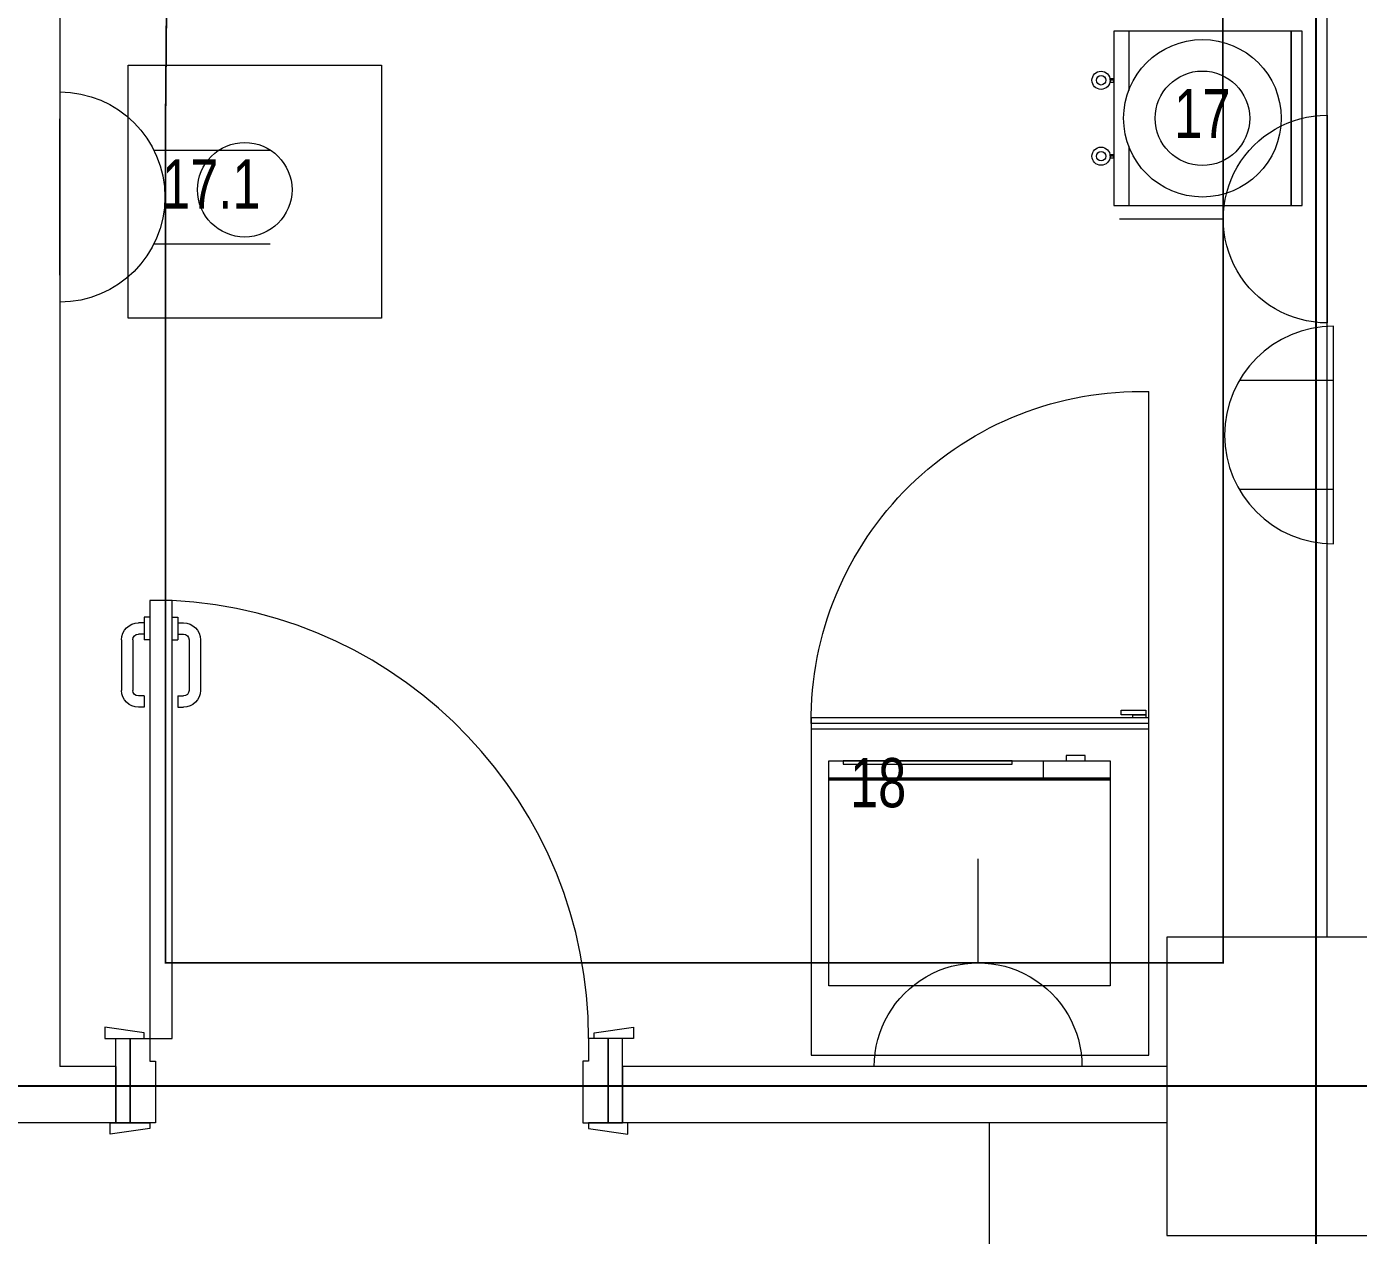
# Model space of a CAD drawing. Header units: metres. Extents: x 75097 to 220695, y -1557923 to -1361206.
# Drawn here: x 112722 to 115088, y -1433903 to -1431754 of the extents above; entities that cross this region are included whole.
import ezdxf

# ---------------------------------------------------------------- set-up
doc = ezdxf.new("R2010")
doc.units = ezdxf.units.M
doc.layers.get('0').update_dxf_attribs({"lineweight": 0})
doc.layers.add('A-100 - Copy$0$axes', color=8, linetype='Continuous')
doc.layers.add('PD-VENT', color=8, linetype='Continuous')
for name, color, linetype, lineweight in [('A-100 - Copy$0$Medical Equipment and Furniture', 8, 'Continuous', 0), ('A-100 - Copy$0$Medical Equipment and Furniture1', 8, 'Continuous', 5), ('A-100 - Copy$0$Structure', 8, 'Continuous', 9), ('A-100 - Copy$0$Walls', 8, 'Continuous', 0), ('A-100 - Copy$0$Wooden Joinery', 8, 'Continuous', 0)]:
    doc.layers.add(name, color=color, linetype=linetype, lineweight=lineweight)
doc.layers.add('E-POWR', color=7, linetype='Continuous', lineweight=9, true_color=0x4e7e3e)
doc.layers.add('E-PW', color=7, linetype='Continuous', lineweight=9, true_color=0x4e7e3e)
doc.styles.add('A-100 - Copy$0$X3G_ENTITY_257CFD', font='swisscl.ttf', dxfattribs={"height": 200})

# ---------------------------------------------------------------- blocks, each defined once
blk = doc.blocks.new('GI-041_dwg_E-SKT2-3902840-GI-041')
at = {"layer": 'E-POWR'}
blk.add_line((0.1982, 0), (-0.1982, 0), dxfattribs=at)
at = {"layer": 'E-PW'}
for p, q in [((-0.0879, 0.1765), (-0.0879, 0.3944)), ((0.0878, 0.1766), (0.0878, 0.3944)), ((-0.1466, 0), (0.1466, 0))]:
    blk.add_line(p, q, dxfattribs=at)
blk.add_arc((0, 0), 0.1972, 0.0142, 180.0142, dxfattribs=at)
blk = doc.blocks.new('NORMAL SOCKET')
at = {"layer": 'E-POWR'}
for p, q in [((0, 307.7), (0, 615.4)), ((-307.7, 0), (307.7, 0))]:
    blk.add_line(p, q, dxfattribs=at)
blk.add_ellipse((0, 0), major_axis=(32.8, 305.9), ratio=1, start_param=4.81904, end_param=7.960633, dxfattribs=at)
blk = doc.blocks.new('WALL OUTLET')
at = {"layer": 'E-POWR', "extrusion": (9.94399e-05, 4.90741e-07, 1)}
blk.add_line((-193.4, 0, 0), (193.4, 0, 0), dxfattribs=at)
blk.add_line((-193.4, 0, 0), (193.4, 0, 0), dxfattribs=at)
at = {"layer": 'E-POWR', "extrusion": (9.94399e-05, 4.90741e-07, 1), "elevation": 0}
for points in [[(-96.7, 0), (-96.7, 167.5)], [(96.7, 0), (96.7, 167.5)]]:
    blk.add_lwpolyline(points, dxfattribs=at)
at = {"layer": 'E-POWR', "extrusion": (9.94399e-05, 4.90741e-07, 1)}
blk.add_arc((0, 0, 0), 193.4, 359.9963, 179.9963, dxfattribs=at)
blk = doc.blocks.new('A-100 - Copy$0$WATER DISPENSER1')
at = {"layer": 'A-100 - Copy$0$Medical Equipment and Furniture1'}
for p, q in [((39.296, -0.3448), (39.1904, -0.3448)), ((39.5004, -0.3448), (39.3949, -0.3448))]:
    blk.add_line(p, q, dxfattribs=at)
blk.add_lwpolyline([(39.5004, -0.6333), (39.5004, -0.3183), (39.1904, -0.3183), (39.1904, -0.6333), (39.5004, -0.6333)], dxfattribs=at)
for points in [[(39.2749, -0.3183), (39.278, -0.3183), (39.278, -0.3118), (39.2749, -0.3118)], [(39.281, -0.3183), (39.278, -0.3183), (39.278, -0.3118), (39.281, -0.3118)], [(39.4098, -0.3183), (39.4129, -0.3183), (39.4129, -0.3118), (39.4098, -0.3118)], [(39.416, -0.3183), (39.4129, -0.3183), (39.4129, -0.3118), (39.416, -0.3118)], [(39.5004, -0.6333), (39.1904, -0.6333), (39.1904, -0.6529), (39.5004, -0.6529)]]:
    blk.add_lwpolyline(points, close=True, dxfattribs=at)
for centre, radius in [((39.278, -0.2956), 0.0161), ((39.4129, -0.2956), 0.0161), ((39.278, -0.2956), 0.00834), ((39.4129, -0.2956), 0.00834), ((39.3454, -0.4758), 0.14), ((39.3454, -0.4758), 0.084)]:
    blk.add_circle(centre, radius, dxfattribs=at)
blk = doc.blocks.new('A-100 - Copy$0$MICROWAVE')
at = {"layer": 'A-100 - Copy$0$Medical Equipment and Furniture1'}
for p, q in [((35.6435, -3.5463), (35.6435, -3.9463)), ((36.1435, -3.5463), (35.6435, -3.5463)), ((35.6883, -3.5368), (35.7218, -3.5368)), ((35.6883, -3.5463), (35.6883, -3.5368)), ((35.7218, -3.5463), (35.6883, -3.5463)), ((35.7218, -3.5368), (35.7218, -3.5463)), ((35.7624, -3.5463), (35.7624, -3.5771)), ((35.818, -3.5463), (36.1181, -3.5463)), ((35.818, -3.5523), (35.818, -3.5463)), ((36.1181, -3.5463), (36.1181, -3.5523)), ((36.1435, -3.9463), (36.1435, -3.5463)), ((36.1181, -3.5523), (35.818, -3.5523)), ((35.6435, -3.5771), (36.1435, -3.5771)), ((35.6435, -3.5783), (36.1435, -3.5783)), ((35.6435, -3.5796), (36.1435, -3.5796)), ((35.6435, -3.5808), (36.1435, -3.5808)), ((35.6435, -3.9463), (36.1435, -3.9463))]:
    blk.add_line(p, q, dxfattribs=at)
blk = doc.blocks.new('A-100 - Copy$0$UNDER COUNTER FRIDGE')
at = {"layer": 'A-100 - Copy$0$Medical Equipment and Furniture1', "ltscale": 10}
blk.add_line((35.575, -3.49), (35.575, -2.89), dxfattribs=at)
at = {"layer": 'A-100 - Copy$0$Medical Equipment and Furniture1'}
for p, q in [((35.575, -3.47), (36.175, -3.47)), ((35.575, -4.07), (35.575, -3.47)), ((36.175, -3.47), (36.175, -4.07)), ((35.575, -3.48), (36.175, -3.48)), ((35.575, -3.49), (36.175, -3.49)), ((36.175, -4.07), (35.575, -4.07))]:
    blk.add_line(p, q, dxfattribs=at)
for points in [[(35.58, -3.4648), (35.6243, -3.4648), (35.6243, -3.4564), (35.58, -3.4564)], [(35.58, -3.47), (35.6031, -3.47), (35.6031, -3.4648), (35.58, -3.4648)]]:
    blk.add_lwpolyline(points, close=True, dxfattribs=at)
at = {"layer": 'A-100 - Copy$0$Medical Equipment and Furniture1', "ltscale": 10}
blk.add_arc((35.5899, -3.475), 0.5852, 359.5104, 91.4525, dxfattribs=at)
blk = doc.blocks.new('A-100 - Copy$0$A$C72370EFE')
at = {"layer": 'A-100 - Copy$0$Wooden Joinery'}
for p, q in [((-0.01, -0.04), (-0.02, -0.04)), ((-0.01, -0.03), (-0.01, -0.07)), ((0, -0.03), (-0.01, -0.03)), ((0.04, -0.03), (0.05, -0.03)), ((0.05, -0.03), (0.05, -0.07)), ((0.05, -0.04), (0.06, -0.04)), ((-0.05, -0.07), (-0.05, -0.16)), ((-0.03, -0.07), (-0.03, -0.16)), ((-0.01, -0.06), (-0.02, -0.06)), ((0, -0.07), (-0.01, -0.07)), ((0.04, -0.07), (0.05, -0.07)), ((0.05, -0.06), (0.06, -0.06)), ((0.07, -0.07), (0.07, -0.16)), ((0.09, -0.07), (0.09, -0.16)), ((-0.01, -0.17), (-0.02, -0.17)), ((-0.01, -0.17), (-0.01, -0.19)), ((0.05, -0.17), (0.06, -0.17)), ((0.05, -0.17), (0.05, -0.19)), ((-0.01, -0.19), (-0.02, -0.19)), ((0.05, -0.19), (0.06, -0.19))]:
    blk.add_line(p, q, dxfattribs=at)
for centre, radius, start, end in [((-0.02, -0.07), 0.03, 90, 180), ((0.06, -0.07), 0.03, 0, 90), ((-0.02, -0.07), 0.01, 90, 180), ((0.06, -0.07), 0.01, 0, 90), ((-0.02, -0.16), 0.03, 180, 270), ((-0.02, -0.16), 0.01, 180, 270), ((0.06, -0.16), 0.01, 270, 0), ((0.06, -0.16), 0.03, 270, 0)]:
    blk.add_arc(centre, radius, start, end, dxfattribs=at)
blk = doc.blocks.new('A-100 - Copy$0$DR1')
at = {"layer": 'A-100 - Copy$0$Wooden Joinery', "elevation": 0}
for points in [[(1743552.9, 41731.9), (1743562.9, 41731.9), (1743572.9, 41801.9), (1743552.9, 41801.9)], [(1743402.9, 41721.9), (1743392.9, 41721.9), (1743382.9, 41791.9), (1743402.9, 41791.9)], [(1743552.9, 41681.9), (1744331.9, 41681.9), (1744331.9, 41721.9), (1743552.9, 41721.9)], [(1743402.9, 40941.9), (1743392.9, 40941.9), (1743382.9, 40871.9), (1743402.9, 40871.9)], [(1743552.9, 40931.9), (1743562.9, 40931.9), (1743572.9, 40861.9), (1743552.9, 40861.9)]]:
    blk.add_lwpolyline(points, close=True, dxfattribs=at)
for points in [[(1743552.9, 41756.9), (1743402.9, 41756.9), (1743402.9, 41781.9), (1743552.9, 41781.9), (1743552.9, 41756.9)], [(1743552.9, 41756.9), (1743552.9, 41721.9), (1743512.9, 41721.9), (1743512.9, 41711.9), (1743402.9, 41711.9), (1743402.9, 41756.9), (1743552.9, 41756.9)], [(1743552.9, 40906.9), (1743552.9, 40941.9), (1743512.9, 40941.9), (1743512.9, 40951.9), (1743402.9, 40951.9), (1743402.9, 40906.9), (1743552.9, 40906.9)], [(1743552.9, 40906.9), (1743402.9, 40906.9), (1743402.9, 40881.9), (1743552.9, 40881.9), (1743552.9, 40906.9)]]:
    blk.add_lwpolyline(points, dxfattribs=at)
at = {"layer": 'A-100 - Copy$0$Wooden Joinery'}
blk.add_arc((1743552.9, 41721.9, 0), 780, 270, 357.0603, dxfattribs=at)
at = {"layer": 'A-100 - Copy$0$Wooden Joinery', "xscale": -999.9999999998856, "yscale": 999.9999999998856, "zscale": 999.9999999998854, "rotation": 270}
blk.add_blockref('A-100 - Copy$0$A$C72370EFE', (1744331.9, 41681.9, 0), dxfattribs=at)
blk = doc.blocks.new('A-100 - Copy')
at = {"layer": 'A-100 - Copy$0$axes'}
for p, q in [((115013.3, -1477297.4, 0), (115013.3, -1366771.9, 0)), ((178940.3, -1433637.7, 2.4), (96147.6, -1433637.7, 2.4))]:
    blk.add_line(p, q, dxfattribs=at)
at = {"layer": 'A-100 - Copy$0$Medical Equipment and Furniture'}
blk.add_line((114432.9, -1438347.7, 2.4), (114432.9, -1433702.7, 2.4), dxfattribs=at)
at = {"layer": 'A-100 - Copy$0$Medical Equipment and Furniture', "elevation": 2.3}
blk.add_lwpolyline([(112902.3, -1432272.1), (112902.3, -1431822.1), (113352.3, -1431822.1), (113352.3, -1432272.1)], close=True, dxfattribs=at)
at = {"layer": 'A-100 - Copy$0$Medical Equipment and Furniture'}
blk.add_circle((113109.2, -1432043.7, 0), 84, dxfattribs=at)
at = {"layer": 'A-100 - Copy$0$Structure', "elevation": 2.4}
blk.add_lwpolyline([(114748.3, -1433902.7), (115278.3, -1433902.7), (115278.3, -1433372.7), (114748.3, -1433372.7)], close=True, dxfattribs=at)
at = {"layer": 'A-100 - Copy$0$Walls'}
for p, q in [((112780.3, -1429852.7, 2.4), (112780.3, -1433602.7, 2.4)), ((115032.9, -1433372.7, 2.4), (115032.9, -1429852.7, 2.4)), ((112880.3, -1433602.7, 2.4), (112780.3, -1433602.7, 2.4)), ((112880.3, -1433602.7, 2.4), (112880.3, -1433702.7, 2.4)), ((113780.3, -1433602.7, 2.4), (113780.3, -1433702.7, 2.4)), ((114748.3, -1433602.7, 2.4), (113780.3, -1433602.7, 2.4)), ((112880.3, -1433702.7, 2.4), (112580.3, -1433702.7, 2.4)), ((114748.3, -1433702.7, 2.4), (113780.3, -1433702.7, 2.4))]:
    blk.add_line(p, q, dxfattribs=at)
at = {"layer": 'A-100 - Copy$0$Medical Equipment and Furniture', "xscale": 1000.000000000003, "yscale": 1000.000000000003, "zscale": 1000.000000000003, "rotation": 90}
blk.add_blockref('A-100 - Copy$0$WATER DISPENSER1', (114335.5, -1471262, 2.4), dxfattribs=at)
at = {"layer": 'A-100 - Copy$0$Medical Equipment and Furniture', "xscale": -1000, "yscale": 1000, "zscale": 1000}
for name in ['A-100 - Copy$0$UNDER COUNTER FRIDGE', 'A-100 - Copy$0$MICROWAVE']:
    blk.add_blockref(name, (150290.9, -1429512.5, 2.4), dxfattribs=at)
at = {"layer": 'A-100 - Copy$0$Wooden Joinery', "rotation": 90}
blk.add_blockref('A-100 - Copy$0$DR1', (154662.2, -3177105.6, 2.4), dxfattribs=at)
at = {"layer": 'A-100 - Copy$0$Medical Equipment and Furniture', "char_height": 87.47, "attachment_point": 2, "style": 'A-100 - Copy$0$X3G_ENTITY_257CFD'}
for s, insert in [('17', (114811.1, -1431864.3, 2.4)), ('17.1', (113049.8, -1431989.7, 0)), ('18', (114235, -1433054.1, 2.4))]:
    blk.add_mtext(s, dxfattribs=dict(at, insert=insert))

msp = doc.modelspace()

# ---------------------------------------------------------------- linework, layer by layer
at = {"layer": 'E-POWR', "const_width": 3}
msp.add_lwpolyline([(112365.9, -1430037.3), (112493.4, -1430037.3), (112493.4, -1430608.7), (112494.9, -1430836.1), (112977.7, -1430836.1), (112968.6, -1431899.7), (112968.6, -1433418.1), (114410.3, -1433418.1), (114848.3, -1433418.1), (114848.3, -1432095.8), (114846, -1430960.9), (114846.2, -1429538.3), (115190.4, -1429538.3)], dxfattribs=at)

# ---------------------------------------------------------------- block references
at = {"layer": 'E-POWR', "color": 85, "extrusion": (0, 0, -1), "xscale": 947.6469886575187, "yscale": 947.6469886575187, "zscale": -947.6469886575187, "rotation": 89.99277500243026}
msp.add_blockref('GI-041_dwg_E-SKT2-3902840-GI-041', (-112780.4, -1432056.7, -2.4), dxfattribs=at)
at = {"layer": 'E-POWR', "color": 85, "xscale": -0.6, "yscale": 0.6, "zscale": 0.6, "rotation": 90}
msp.add_blockref('NORMAL SOCKET', (115032.9, -1432095.8, 2.4), dxfattribs=at)
at = {"layer": 'E-POWR', "color": 85, "xscale": -0.6, "yscale": 0.6, "zscale": 0.6}
msp.add_blockref('NORMAL SOCKET', (114412.6, -1433602.7, 2.4), dxfattribs=at)
at = {"layer": 'PD-VENT', "color": 85, "rotation": 90}
msp.add_blockref('WALL OUTLET', (115044, -1432479.8, 0), dxfattribs=at)

# ---------------------------------------------------------------- next in the draw order: block references
msp.add_blockref('A-100 - Copy', (0, 0))

doc.saveas('drawing.dxf')
